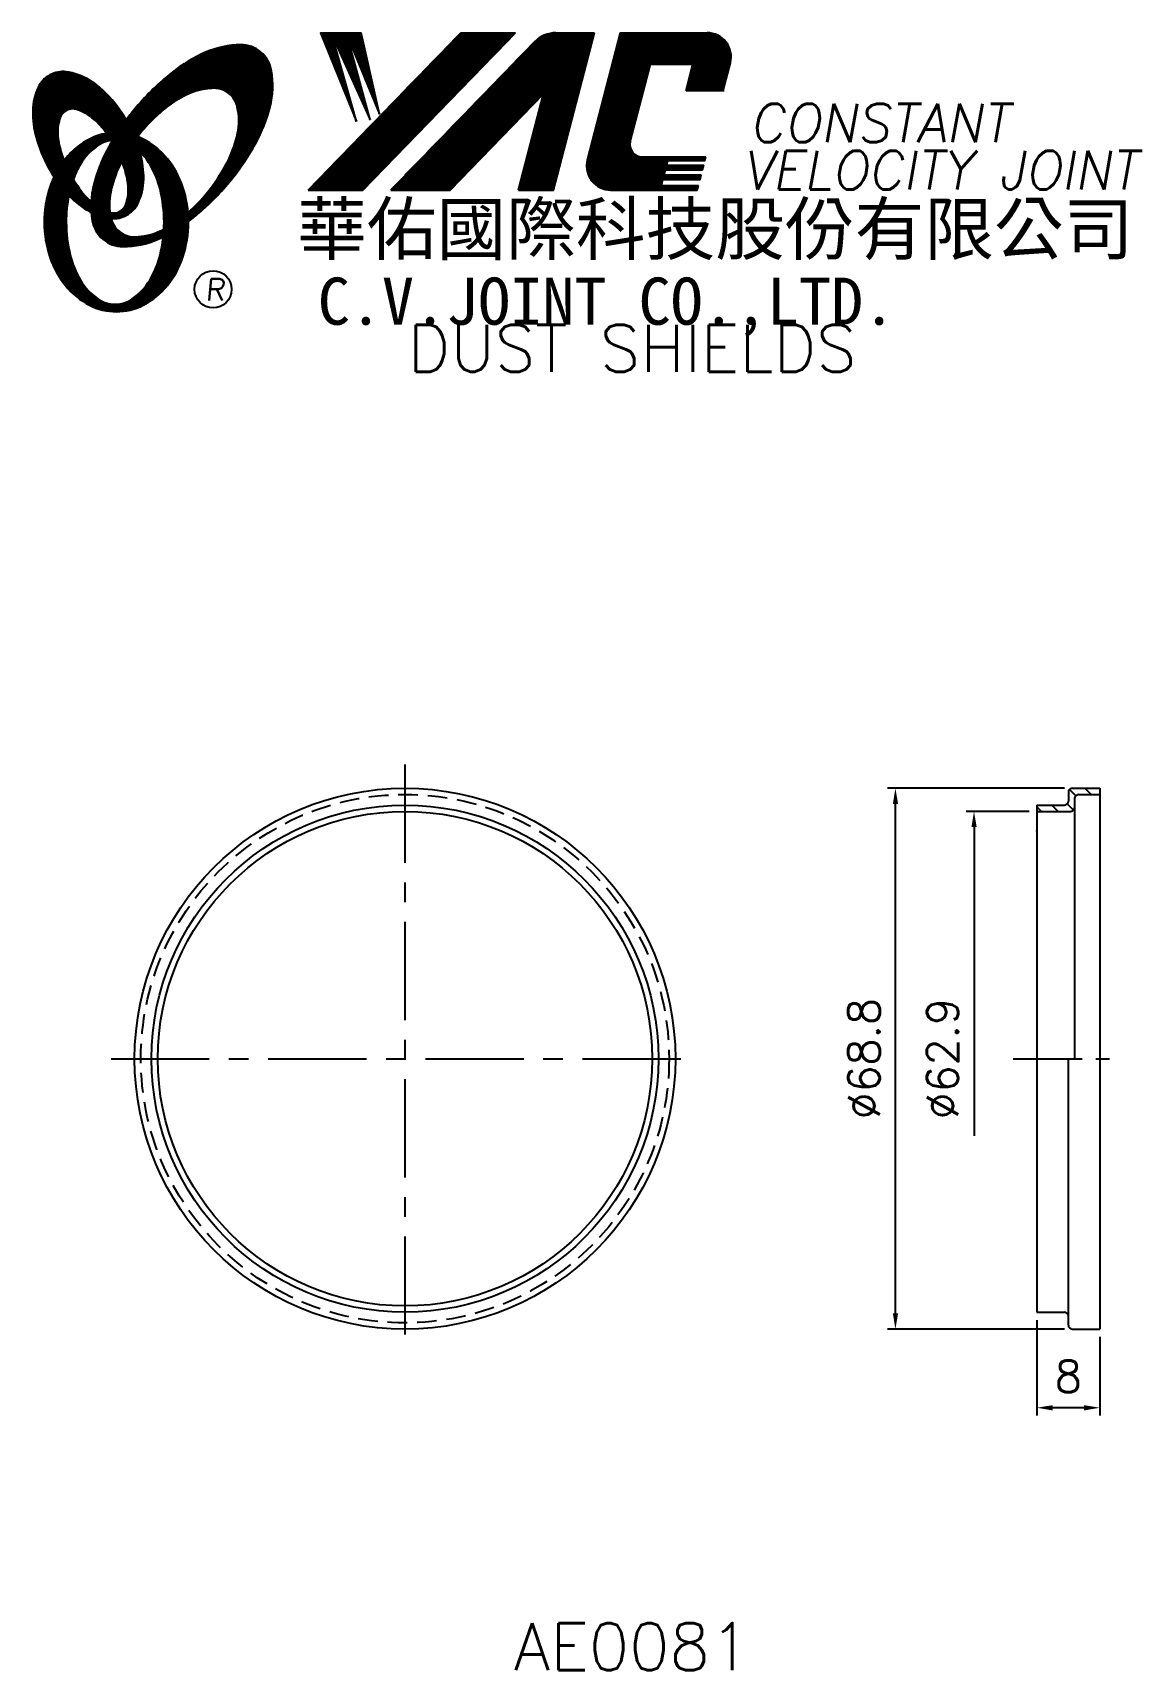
# Model space of a CAD drawing. Extents: x 98 to 239, y 2 to 210.
import ezdxf
from ezdxf.enums import TextEntityAlignment as Align

# ---------------------------------------------------------------- set-up
doc = ezdxf.new("R2010")
doc.units = 0
doc.header["$LTSCALE"] = 10
doc.header["$MEASUREMENT"] = 0
doc.linetypes.add('CENTER', pattern=[2, 1.25, -0.25, 0.25, -0.25])
doc.linetypes.add('HIDDEN', pattern=[0.375, 0.25, -0.125])
doc.layers.get('0').update_dxf_attribs({"linetype": 'CONTINUOUS'})
doc.layers.get('DEFPOINTS').update_dxf_attribs({"linetype": 'CONTINUOUS'})
doc.layers.add('4', color=4, linetype='CONTINUOUS')
doc.styles.add('CHINA', font='KAIU.TTF')
doc.styles.add('ITALICC', font='simplex.shx')
doc.dimstyles.new('STANDARD$0', dxfattribs={"dimtxt": 4, "dimasz": 2, "dimexe": 1, "dimexo": 1, "dimgap": 2, "dimtad": 1, "dimdec": 4, "dimzin": 10, "dimtxsty": 'ITALICC', "dimcen": 2, "dimclrd": 5, "dimclre": 5, "dimclrt": 18, "dimaunit": 1, "dimazin": 3, "dimtp": 0.1, "dimtfac": 0.7, "dimtdec": 4, "dimtmove": 0, "dimatfit": 3, "dimtolj": 1, "dimtzin": 10})
pattern_1 = [(45, (167.076396, -33.843859), (-0.00727476112, 0.00727476112), [])]
pattern_2 = [(45, (-1.51415, 2.46055), (-0.00883883476, 0.00883883476), [])]

# ---------------------------------------------------------------- blocks, each defined once
blk = doc.blocks.new('*D14')
at = {"color": 5, "linetype": 'BYBLOCK'}
for p, q in [((225.28, 46.15), (225.28, 34)), ((233.28, 44), (233.28, 34)), ((231.28, 35), (227.28, 35))]:
    blk.add_line(p, q, dxfattribs=at)
for points in [[(227.28, 35.33), (227.28, 34.66), (225.28, 35)], [(231.28, 35.33), (231.28, 34.66), (233.28, 35)]]:
    blk.add_solid(points, dxfattribs=at)
at = {"layer": 'DEFPOINTS', "color": 0, "linetype": 'BYBLOCK'}
for p in [(225.28, 47.15), (233.28, 45), (225.28, 35)]:
    blk.add_point(p, dxfattribs=at)
at = {"color": 18, "linetype": 'BYBLOCK', "insert": (229.28, 39), "char_height": 4, "attachment_point": 5, "style": 'ITALICC'}
blk.add_mtext('\\A1;8', dxfattribs=at)
blk = doc.blocks.new('*D15')
at = {"color": 5, "linetype": 'BYBLOCK'}
for p, q in [((228.78, 113.8), (206.28, 113.8)), ((207.28, 47), (207.28, 111.8)), ((228.78, 45), (206.28, 45))]:
    blk.add_line(p, q, dxfattribs=at)
for points in [[(206.95, 111.8), (207.62, 111.8), (207.28, 113.8)], [(206.95, 47), (207.62, 47), (207.28, 45)]]:
    blk.add_solid(points, dxfattribs=at)
at = {"layer": 'DEFPOINTS', "color": 0, "linetype": 'BYBLOCK'}
for p in [(207.28, 113.8), (229.78, 113.8), (229.78, 45)]:
    blk.add_point(p, dxfattribs=at)
at = {"color": 18, "linetype": 'BYBLOCK', "insert": (203.28, 79.4), "char_height": 4, "attachment_point": 5, "rotation": 90, "style": 'ITALICC'}
blk.add_mtext('\\A1;∅68.8', dxfattribs=at)
blk = doc.blocks.new('*D16')
at = {"color": 5, "linetype": 'BYBLOCK'}
for p, q in [((224.28, 110.85), (216.28, 110.85)), ((217.28, 108.85), (217.28, 69.59))]:
    blk.add_line(p, q, dxfattribs=at)
blk.add_solid([(216.95, 108.85), (217.62, 108.85), (217.28, 110.85)], dxfattribs=at)
at = {"layer": 'DEFPOINTS', "color": 0, "linetype": 'BYBLOCK'}
for p in [(217.28, 110.85), (225.28, 110.85), (225.28, 47.95)]:
    blk.add_point(p, dxfattribs=at)
at = {"color": 18, "linetype": 'BYBLOCK', "insert": (213.28, 79.4), "char_height": 4, "attachment_point": 5, "rotation": 90, "style": 'ITALICC'}
blk.add_mtext('\\A1;∅62.9', dxfattribs=at)

msp = doc.modelspace()

# ---------------------------------------------------------------- hatches: boundary and pattern name
at = {"layer": '4', "linetype": 'CONTINUOUS'}
h = msp.add_hatch(dxfattribs=at)
h.set_pattern_fill('ANSI31', color=5, scale=0.082305, style=0)
h.set_pattern_definition([(45, (-1.51415, 2.46055), (-0.00727476112, 0.00727476112), [])])
h.paths.add_polyline_path([(120.52132, 202.82905, -0.172879177), (122.4628, 202.17049, -0.172879177), (123.55009, 200.43244, -0.104527385), (123.57787, 197.10425, -0.065680101), (122.40833, 193.70229, -0.051823203), (119.96792, 189.8599, -0.044272532), (117.29295, 187.03357, -0.020203161), (117.34653, 185.89565, 0.006517006), (117.75108, 186.20772, 0.049863361), (122.30451, 190.62078, 0.049863361), (125.89414, 195.84795, 0.063682799), (127.71519, 200.4753, 0.103597411), (127.90449, 205.05927, 0.177892575), (126.55588, 207.42954, 0.177892575), (123.99349, 208.36287, 0.103597411), (119.50569, 207.40983, 0.063682799), (115.24794, 204.84075, 0.049863361), (110.69452, 200.42769, 0.016070017), (109.42382, 198.82138, -0.007061632), (109.6711, 198.38435, -0.031648676), (110.62369, 196.34777, -0.008069351), (111.0556, 196.91208, -0.051823203), (114.23397, 200.17054, -0.065680101), (117.2759, 202.09089, -0.104527385)])
h.paths.add_polyline_path([(107.44565, 189.66774, -0.065680101), (108.61518, 193.06969, -0.006063428), (108.85912, 193.54471, 0.027613469), (108.13229, 195.13278, 0.017011252), (107.59887, 196.06775, 0.007829282), (107.10488, 195.20053, 0.063682799), (105.28384, 190.57318, 0.103597411), (105.09454, 185.98921, 0.177892575), (106.44315, 183.61893, 0.177892575), (109.00554, 182.6856, 0.103597411), (113.49334, 183.63865, 0.008811776), (114.12031, 183.92873, 0.013922709), (114.19763, 184.89854, -0.009086703), (113.74762, 184.68109, -0.104527385), (110.5022, 183.94293, -0.172879177), (108.56072, 184.60149, -0.172879177), (107.47343, 186.33954, -0.104527385)])
h = msp.add_hatch(dxfattribs=at)
h.set_pattern_fill('ANSI31', color=5, scale=0.1, style=0)
h.set_pattern_definition(pattern_2)
h.paths.add_polyline_path([(158.94456, 209.89153), (151.98725, 209.89153), (132.57064, 189.88777), (139.52795, 189.88777)])
h.paths.add_polyline_path([(162.49145, 202.12596), (159.31107, 189.88777), (163.79206, 189.88777), (168.99049, 209.89153), (164.09377, 209.89153, 0.202785967), (161.35969, 208.73512), (143.06556, 189.88777), (150.61248, 189.88777)])
h.paths.add_polyline_path([(176.11855, 205.89312), (181.51227, 205.89312), (180.64325, 202.5491), (185.36007, 202.5491), (186.27679, 206.07666, 0.490800957), (183.32659, 209.89153), (172.29228, 209.89153), (168.08522, 193.70264, 0.490800957), (171.03542, 189.88777), (182.06974, 189.88777), (182.22418, 190.48208), (177.50736, 190.48208), (177.70073, 191.22617), (182.41755, 191.22617), (182.57611, 191.83631), (177.85929, 191.83631), (178.02053, 192.45678), (182.73735, 192.45678), (182.89353, 193.05777), (178.17671, 193.05777), (178.33352, 193.66114), (183.05034, 193.66114), (183.16707, 194.11034), (175.02732, 194.11034, -0.490800957), (173.55222, 196.01777)])
h = msp.add_hatch(dxfattribs=at)
h.set_pattern_fill('ANSI31', color=1, scale=0.1, style=0)
h.set_pattern_definition(pattern_2)
h.paths.add_polyline_path([(139.30262, 209.89153), (134.12529, 209.89153), (138.69605, 198.5878), (135.63012, 209.54578), (140.46486, 198.82345), (137.51685, 209.54578), (141.64407, 199.53042)])
h = msp.add_hatch(dxfattribs=at)
h.set_pattern_fill('ANSI31', color=3, scale=0.082305, style=0)
h.set_pattern_definition(pattern_1)
h.paths.add_polyline_path([(104.72482, 203.87989, 0.106488277), (101.78294, 204.91846, 0.158297415), (99.69274, 204.52342, 0.158297415), (98.23341, 202.97573, 0.106488277), (97.52259, 199.93796, 0.071723199), (97.94064, 196.62501, 0.058080454), (99.48562, 192.80962, 0.058080454), (101.86667, 189.45183, 0.071723199), (104.43191, 187.31408, 0.020895977), (104.9721, 187.01209, -0.030777155), (104.95619, 188.38831, -0.042059526), (103.85983, 189.55107, -0.04691039), (102.24067, 192.03222, -0.04691039), (101.11239, 194.7717, -0.060581117), (100.71029, 197.03377, -0.10187153), (101.02191, 199.12197, -0.185892489), (101.802, 200.01361, -0.185892489), (102.97864, 200.15173, -0.10187153), (104.87629, 199.2262, -0.060581117), (106.51312, 197.61393, -0.04691039), (108.13229, 195.13278, -0.04691039), (109.26057, 192.39329, -0.060581117), (109.66267, 190.13122, -0.10187153), (109.35105, 188.04302, -0.185892489), (108.57096, 187.15138, -0.185892489), (107.39432, 187.01326, -0.002013383), (107.35352, 187.02389, 0.021593804), (107.47343, 186.33954, 0.006477741), (107.49143, 186.26251, 0.14950097), (109.46399, 186.67055, 0.158297415), (110.92332, 188.21824, 0.106488277), (111.63413, 191.256, 0.071723199), (111.21609, 194.56896, 0.058080454), (109.6711, 198.38435, 0.058080454), (107.29006, 201.74214, 0.071723199)])
h = msp.add_hatch(dxfattribs=at)
h.set_pattern_fill('ANSI31', color=1, scale=0.082305, style=0)
h.set_pattern_definition(pattern_1)
h.paths.add_polyline_path([(105.81844, 195.55644, -0.120168026), (107.51023, 196.20983, 0.016865385), (106.91047, 197.09257, 0.076648372), (104.75425, 196.37365, 0.104809576), (101.66979, 193.86055, 0.005838257), (101.50285, 193.64835, 0.028089978), (102.24067, 192.03222, 0.014237292), (102.6828, 191.24717, -0.045767751), (103.60798, 193.18401, -0.106890197)])
h.paths.add_polyline_path([(101.78707, 185.80182, -0.048711043), (102.11718, 189.18216, -0.007865741), (101.86667, 189.45183, -0.037695478), (100.2308, 191.57059, 0.03042545), (99.70547, 190.26661, 0.080710289), (98.98003, 185.80182, 0.080710289), (99.70547, 181.33703, 0.089265679), (101.66979, 177.74309, 0.104809576), (104.75425, 175.22999, 0.11926607), (108.16344, 174.40506, 0.11926607), (111.57263, 175.22999, 0.104809576), (114.65709, 177.74309, 0.089265679), (116.62141, 181.33703, 0.080710289), (117.34684, 185.80182, 0.080710289), (116.62141, 190.26661, 0.089265679), (114.65709, 193.86055, 0.104809576), (111.57263, 196.37365, 0.025513357), (110.8794, 196.6864, 0.004818181), (110.62369, 196.34777, -0.023722145), (111.16491, 194.75102, -0.065307489), (112.40009, 193.18401, -0.073950765), (113.71254, 189.98628, -0.060532391), (114.22099, 185.80182, -0.060532391), (113.71254, 181.61736, -0.073950765), (112.40009, 178.41963, -0.106890197), (110.18963, 176.0472, -0.153118262), (108.00403, 175.36183, -0.153118262), (105.81844, 176.0472, -0.106890197), (103.60798, 178.41963, -0.073950765), (102.29553, 181.61736, -0.060532391)])
h = msp.add_hatch(dxfattribs=at)
h.set_pattern_fill('ANSI31', color=5, scale=12, angle=90, style=0)
h.set_pattern_definition([(135, (9.1042, 0.9041), (-1.06066, -1.06066), [])])
h.paths.add_polyline_path([(225.28176, 111.64744), (225.28176, 110.84744), (229.58176, 110.84744, 0.414213562), (230.08176, 111.34744), (230.08176, 112.49744, -0.414213562), (230.58176, 112.99744), (233.28176, 112.99744), (233.28176, 113.79744), (229.78176, 113.79744, 0.414213562), (229.28176, 113.29744), (229.28176, 112.14744, -0.414213562), (228.78176, 111.64744)])

# ---------------------------------------------------------------- linework, layer by layer
at = {"layer": '4', "color": 5, "linetype": 'CONTINUOUS'}
for p, q in [((132.57064, 189.88777), (151.98725, 209.89153)), ((139.52795, 189.88777), (158.94456, 209.89153)), ((143.06556, 189.88777), (161.35969, 208.73512)), ((151.98725, 209.89153), (158.94456, 209.89153)), ((163.79206, 189.88777), (168.99049, 209.89153)), ((164.09377, 209.89153), (168.99049, 209.89153)), ((168.08522, 193.70264), (172.29228, 209.89153)), ((172.29228, 209.89153), (183.32659, 209.89153)), ((173.55222, 196.01777), (176.11855, 205.89312)), ((176.11855, 205.89312), (181.51227, 205.89312)), ((180.64325, 202.5491), (181.51227, 205.89312)), ((185.36007, 202.5491), (186.27679, 206.07666)), ((150.61248, 189.88777), (162.49145, 202.12596)), ((159.31107, 189.88777), (162.49145, 202.12596)), ((180.64325, 202.5491), (185.51051, 202.5491)), ((175.02732, 194.11034), (183.16707, 194.11034)), ((183.05034, 193.66114), (183.16707, 194.11034)), ((177.85929, 191.83631), (178.02053, 192.45678)), ((177.85929, 191.83631), (182.57611, 191.83631)), ((178.02053, 192.45678), (182.73735, 192.45678)), ((178.17671, 193.05777), (178.33352, 193.66114)), ((178.17671, 193.05777), (182.89353, 193.05777)), ((178.33352, 193.66114), (183.05034, 193.66114)), ((182.41755, 191.22617), (182.57611, 191.83631)), ((182.73735, 192.45678), (182.89353, 193.05777)), ((132.57064, 189.88777), (139.52795, 189.88777)), ((143.06556, 189.88777), (150.61248, 189.88777)), ((159.31107, 189.88777), (163.79206, 189.88777)), ((171.03542, 189.88777), (182.06974, 189.88777)), ((177.50736, 190.48208), (177.70073, 191.22617)), ((177.50736, 190.48208), (182.22418, 190.48208)), ((177.70073, 191.22617), (182.41755, 191.22617)), ((182.06974, 189.88777), (182.22418, 190.48208))]:
    msp.add_line(p, q, dxfattribs=at)
at = {"layer": '4', "color": 1, "linetype": 'CONTINUOUS'}
for p, q in [((134.12529, 209.89153), (138.69605, 198.5878)), ((134.12529, 209.89153), (139.30262, 209.89153)), ((138.69605, 198.5878), (135.63012, 209.54578)), ((135.63012, 209.54578), (140.46486, 198.82345)), ((137.51685, 209.54578), (141.64407, 199.53042)), ((140.46486, 198.82345), (137.51685, 209.54578)), ((141.64407, 199.53042), (139.30262, 209.89153))]:
    msp.add_line(p, q, dxfattribs=at)
at = {"layer": '4', "color": 5, "linetype": 'CENTER'}
for p, q in [((144.88174, 116.79744), (144.88174, 41.99744)), ((107.48174, 79.39744), (182.28174, 79.39744))]:
    msp.add_line(p, q, dxfattribs=at)
at = {"layer": '4', "color": 7, "linetype": 'CONTINUOUS'}
for p, q in [((229.28176, 113.29744), (229.28176, 112.14744)), ((229.78176, 113.79744), (233.28176, 113.79744)), ((230.08176, 112.49744), (230.08176, 79.39744)), ((230.58176, 112.99744), (233.28176, 112.99744)), ((233.28176, 113.79744), (233.28176, 44.99744)), ((225.28176, 111.64744), (225.28176, 47.14744)), ((225.28176, 111.64744), (228.78176, 111.64744)), ((225.28176, 110.84744), (229.58176, 110.84744)), ((229.28176, 45.49744), (229.28176, 79.39744)), ((225.28176, 47.14744), (228.78176, 47.14744)), ((229.78176, 44.99744), (233.28176, 44.99744))]:
    msp.add_line(p, q, dxfattribs=at)
at = {"layer": '4', "color": 5, "linetype": 'CENTER', "ltscale": 0.7}
msp.add_line((222.28176, 79.39744), (236.28176, 79.39744), dxfattribs=at)
at = {"layer": '4', "color": 5, "linetype": 'CONTINUOUS'}
for points in [[(117.34653, 185.89565, 0.006517006), (117.75108, 186.20772, 0.049863361), (122.30451, 190.62078, 0.049863361), (125.89414, 195.84795, 0.063682799), (127.71519, 200.4753, 0.103597411), (127.90449, 205.05927, 0.177892575), (126.55588, 207.42954, 0.177892575), (123.99349, 208.36287, 0.103597411), (119.50569, 207.40983, 0.063682799), (115.24794, 204.84075, 0.049863361), (110.69452, 200.42769, 0.016070017), (109.42382, 198.82138)], [(117.29295, 187.03357, 0.044272532), (119.96792, 189.8599, 0.051823203), (122.40833, 193.70229, 0.065680101), (123.57787, 197.10425, 0.104527385), (123.55009, 200.43244, 0.172879177), (122.4628, 202.17049, 0.172879177), (120.52132, 202.82905, 0.104527385), (117.2759, 202.09089, 0.065680101), (114.23397, 200.17054, 0.051823203), (111.0556, 196.91208, 0.008069351), (110.62369, 196.34777)], [(107.59887, 196.06775, 0.007829282), (107.10488, 195.20053, 0.063682799), (105.28384, 190.57318, 0.103597411), (105.09454, 185.98921, 0.177892575), (106.44315, 183.61893, 0.177892575), (109.00554, 182.6856, 0.103597411), (113.49334, 183.63865, 0.008811776), (114.12031, 183.92873, 0.008811776)], [(108.85912, 193.54471, 0.006063428), (108.61518, 193.06969, 0.065680101), (107.44565, 189.66774, 0.104527385), (107.47343, 186.33954, 0.172879177), (108.56072, 184.60149, 0.172879177), (110.5022, 183.94293, 0.104527385), (113.74762, 184.68109, 0.009086703), (114.19763, 184.89854, 0.009086703)]]:
    msp.add_lwpolyline(points, format="xyb", dxfattribs=at)
at = {"layer": '4', "color": 3, "linetype": 'CONTINUOUS'}
for points in [[(107.49143, 186.26251, 0.14950097), (109.46399, 186.67055, 0.158297415), (110.92332, 188.21824, 0.106488277), (111.63413, 191.256, 0.071723199), (111.21609, 194.56896, 0.058080454), (109.6711, 198.38435, 0.058080454), (107.29006, 201.74214, 0.071723199), (104.72482, 203.87989, 0.106488277), (101.78294, 204.91846, 0.158297415), (99.69274, 204.52342, 0.158297415), (98.23341, 202.97573, 0.106488277), (97.52259, 199.93796, 0.071723199), (97.94064, 196.62501, 0.058080454), (99.48562, 192.80962, 0.058080454), (101.86667, 189.45183, 0.071723199), (104.43191, 187.31408, 0.020895977), (104.9721, 187.01209, 0.020895977)], [(107.35352, 187.02389, 0.002013383), (107.39432, 187.01326, 0.185892489), (108.57096, 187.15138, 0.185892489), (109.35105, 188.04302, 0.10187153), (109.66267, 190.13122, 0.060581117), (109.26057, 192.39329, 0.04691039), (108.13229, 195.13278, 0.04691039), (106.51312, 197.61393, 0.060581117), (104.87629, 199.2262, 0.10187153), (102.97864, 200.15173, 0.185892489), (101.802, 200.01361, 0.185892489), (101.02191, 199.12197, 0.10187153), (100.71029, 197.03377, 0.060581117), (101.11239, 194.7717, 0.04691039), (102.24067, 192.03222, 0.04691039), (103.85983, 189.55107, 0.042059526), (104.95619, 188.38831, 0.042059526)]]:
    msp.add_lwpolyline(points, format="xyb", dxfattribs=at)
at = {"layer": '4', "color": 1, "linetype": 'CONTINUOUS'}
for points in [[(100.2308, 191.57059, 0.03042545), (99.70547, 190.26661, 0.080710289), (98.98003, 185.80182, 0.080710289), (99.70547, 181.33703, 0.089265679), (101.66979, 177.74309, 0.104809576), (104.75425, 175.22999, 0.11926607), (108.16344, 174.40506, 0.11926607), (111.57263, 175.22999, 0.104809576), (114.65709, 177.74309, 0.089265679), (116.62141, 181.33703, 0.080710289), (117.34684, 185.80182, 0.080710289), (116.62141, 190.26661, 0.089265679), (114.65709, 193.86055, 0.104809576), (111.57263, 196.37365, 0.025513357), (110.8794, 196.6864, 0.025513357)], [(106.91047, 197.09257, 0.076648372), (104.75425, 196.37365, 0.104809576), (101.66979, 193.86055, 0.005838257), (101.50285, 193.64835, 0.005838257)], [(107.51023, 196.20983, 0.120168026), (105.81844, 195.55644, 0.106890197), (103.60798, 193.18401, 0.045767751), (102.6828, 191.24717, 0.045767751)], [(102.11718, 189.18216, 0.048711043), (101.78707, 185.80182, 0.060532391), (102.29553, 181.61736, 0.073950765), (103.60798, 178.41963, 0.106890197), (105.81844, 176.0472, 0.153118262), (108.00403, 175.36183, 0.153118262), (110.18963, 176.0472, 0.106890197), (112.40009, 178.41963, 0.073950765), (113.71254, 181.61736, 0.060532391), (114.22099, 185.80182, 0.060532391), (113.71254, 189.98628, 0.073950765), (112.40009, 193.18401, 0.065307489), (111.16491, 194.75102)]]:
    msp.add_lwpolyline(points, format="xyb", dxfattribs=at)
at = {"layer": '4', "color": 5, "linetype": 'CONTINUOUS'}
msp.add_circle((120.46768, 177.2561), 2.35282, dxfattribs=at)
at = {"layer": '4', "color": 7, "linetype": 'CONTINUOUS'}
for radius in [34.4, 32.25, 31.45]:
    msp.add_circle((144.88174, 79.39744), radius, dxfattribs=at)
at = {"layer": '4', "color": 5, "linetype": 'HIDDEN'}
msp.add_circle((144.88174, 79.39744), 33.6, dxfattribs=at)
at = {"layer": '4', "color": 5, "linetype": 'CONTINUOUS'}
for centre, radius, start, end in [((164.09377, 206.08129), 3.81024, 90, 135.8533387), ((183.32659, 206.84334), 3.04819, 345.4326059, 90), ((175.02732, 195.63444), 1.5241, 165.4326059, 270), ((171.03542, 192.93597), 3.04819, 165.4326059, 270)]:
    msp.add_arc(centre, radius, start, end, dxfattribs=at)
at = {"layer": '4', "color": 7, "linetype": 'CONTINUOUS'}
for centre, start, end in [((229.78176, 113.29744), 90, 180), ((230.58176, 112.49744), 90, 180), ((228.78176, 112.14744), 270, 360), ((229.58176, 111.34744), 270, 360), ((228.78176, 46.64744), 360, 90), ((229.78176, 45.49744), 180, 270)]:
    msp.add_arc(centre, 0.5, start, end, dxfattribs=at)
msp.add_point((225.28176, 108.39744), dxfattribs=at)

# ---------------------------------------------------------------- texts
at = {"layer": '4', "color": 5, "linetype": 'CONTINUOUS', "style": 'ITALICC'}
for s, height, oblique, p in [('CONSTANT', 4.9, 10, (188.71945, 195.95824)), ('VELOCITY JOINT', 4.9, 10, (187.84123, 189.96286)), ('R', 2.75625, 5, (119.50899, 175.8465))]:
    msp.add_text(s, height=height, dxfattribs=dict(at, oblique=oblique)).set_placement(p)
at = {"layer": '4', "color": 7, "linetype": 'CONTINUOUS', "style": 'CHINA'}
for s, height, p in [('華佑國際科技股份有限公司', 6.5, (131.15728, 181.69792)), ('C.V.JOINT CO.,LTD.', 6, (133.78592, 172.75171))]:
    msp.add_text(s, height=height, dxfattribs=at).set_placement(p)
at = {"layer": '4', "color": 18, "linetype": 'CONTINUOUS', "style": 'ITALICC'}
for s, p in [('DUST SHIELDS', (173.78864, 166.75889)), ('AE0081', (173.78864, 1.6115))]:
    msp.add_text(s, height=6, dxfattribs=at).set_placement(p, align=Align.CENTER)

# ---------------------------------------------------------------- dimensions: what is measured, and where the dimension line sits
at = {"layer": '4', "color": 7, "linetype": 'CONTINUOUS'}
dim = msp.add_linear_dim(base=(207.28177, 113.79744), p1=(229.78176, 44.99744), p2=(229.78176, 113.79744), angle=90, text='%%C68.8', dimstyle='STANDARD$0', dxfattribs=at)
dim.commit()
dim.dimension.update_dxf_attribs({"geometry": '*D15', "text_midpoint": (203.28177, 79.39744)})
dim = msp.add_linear_dim(base=(217.28178, 110.84744), p1=(225.28176, 47.94744), p2=(225.28176, 110.84744), angle=90, text='%%C62.9', dimstyle='STANDARD$0', override={"dimcen": -2, "dimse1": 1, "dimsd1": 1}, dxfattribs=at)
dim.commit()
dim.dimension.update_dxf_attribs({"geometry": '*D16', "text_midpoint": (213.28178, 79.39744)})
dim = msp.add_linear_dim(base=(225.28176, 34.99742), p1=(233.28176, 44.99744), p2=(225.28176, 47.14744), text='8', dimstyle='STANDARD$0', dxfattribs=at)
dim.commit()
dim.dimension.update_dxf_attribs({"geometry": '*D14', "text_midpoint": (229.28176, 38.99742)})

doc.saveas('drawing.dxf')
